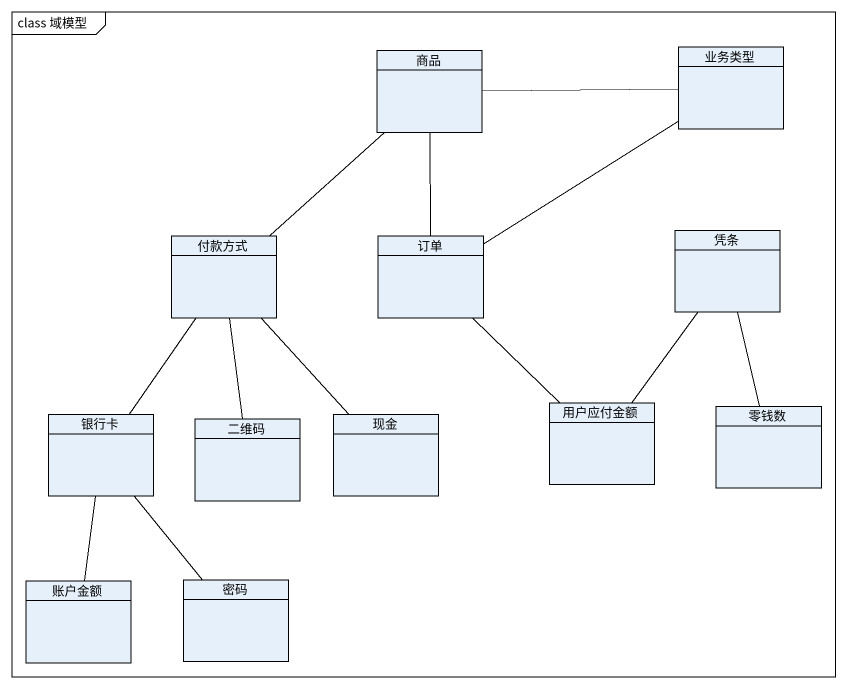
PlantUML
@startuml
mainframe class 域模型
hide circle
hide empty members
class 商品
class 业务类型
class 付款方式
class 订单
class 凭条
class 用户应付金额
class 零钱数
class 银行卡
class 二维码
class 现金
class 账户金额
class 密码
商品 -right- 业务类型
商品 -- 付款方式
商品 -- 订单
付款方式 -- 银行卡
付款方式 -- 二维码
付款方式 -- 现金
订单 -up- 业务类型
订单 -- 用户应付金额
凭条 -- 用户应付金额
凭条 -- 零钱数
银行卡 -- 账户金额
银行卡 -- 密码
@enduml
